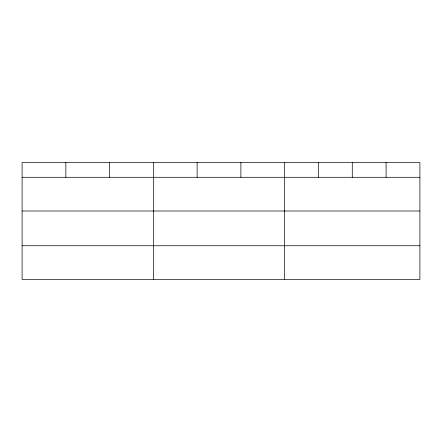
<?xml version="1.0" encoding="UTF-8"?>
<svg xmlns="http://www.w3.org/2000/svg" width="442" height="442" viewBox="0 0 442 442"><rect width="100%" height="100%" fill="white"/><g stroke="black" fill="none" stroke-linecap="round" stroke-linejoin="round"><path stroke-width="0.66" d="M419.9 211.005L419.9 162.54L22.1 162.54L22.1 279.46L419.9 279.46L419.9 211.005L22.1 211.005M22.1 177.292L419.9 177.292M22.1 245.746L419.9 245.746M386.087 162.54L386.087 177.292M352.274 162.54L352.274 177.292M318.461 162.54L318.461 177.292M284.648 162.54L284.648 279.46M240.89 162.54L240.89 177.292M197.132 162.54L197.132 177.292M153.374 162.54L153.374 279.46M109.616 162.54L109.616 177.292M65.858 162.54L65.858 177.292"/></g></svg>
